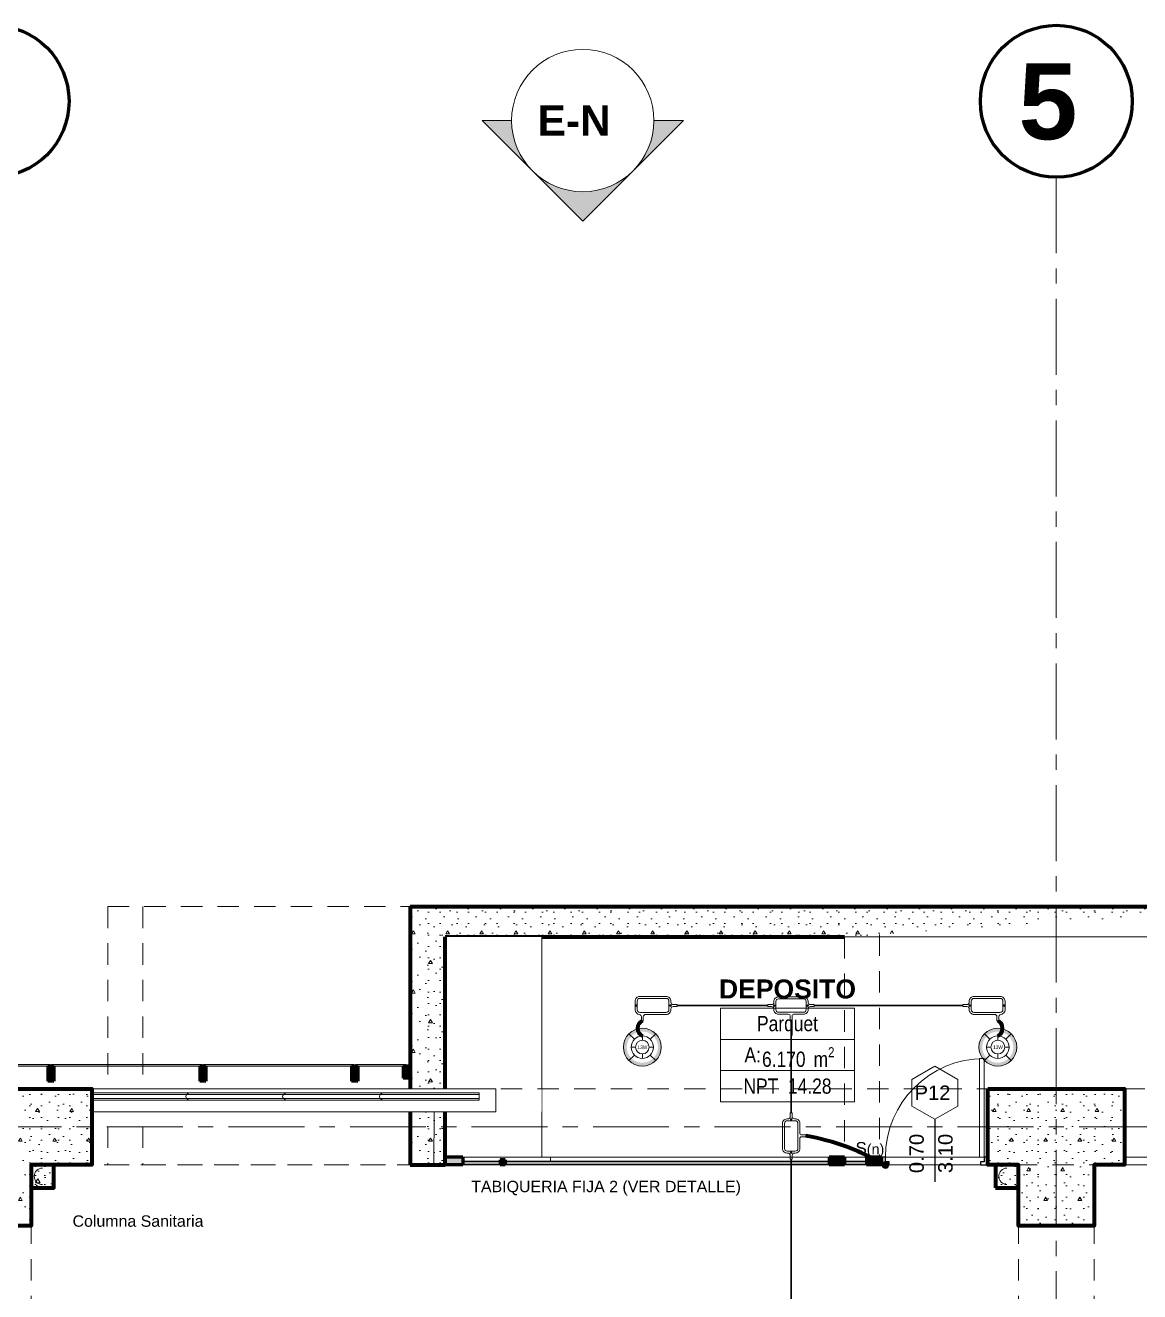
# Model space of a CAD drawing. Header units: inches. Extents: x -38 to 5698, y -33 to 92.
# Drawn here: x 308.03 to 315.37, y 38.57 to 46.9 of the extents above; entities that cross this region are included whole.
import ezdxf
from ezdxf.lldxf.tags import DXFTag

# ---------------------------------------------------------------- set-up
doc = ezdxf.new("R2010")
doc.units = ezdxf.units.IN
doc.header["$MEASUREMENT"] = 0
doc.set_wipeout_variables(frame=1)
for name, pattern in [('CONTINUA', [0]), ('Hidden Line', [0.195611, 0.141111, -0.0545]), ('Línea Oculta', [0.195611, 0.141111, -0.0545]), ('Punto & Raya', [0.65, 0.5, -0.075, 0, -0.075]), ('Rayas', [0.282222, 0.141111, -0.141111]), ('Wipeout_Contour', [1, 0, -1])]:
    doc.linetypes.add(name, pattern=pattern)
for name, color, linetype, lineweight in [('00 IE CKTO TOMAS', 111, 'Rayas', 18), ('01 IE LUM LED AD DN570C', 1, 'Continuous', 13), ('ALUMBRADO_CONDUIT', 30, 'CONDUIT1', 30), ('Bancas', 1, 'Continuous', 13), ('Cable Alumbrado', 150, 'Continuous', 30), ('CABLEADO EXT.', 3, 'PVCSUBT', 30), ('Simb_Alumbrado', 140, 'CONTINUA', 30)]:
    doc.layers.add(name, color=color, linetype=linetype, lineweight=lineweight)
for name, color, linetype in [('02 _ ARQ _ ALB _ Ejes Generales', 7, 'Continuous'), ('02 _ ARQ _ ALB _ Muros Interiores', 7, 'Continuous'), ('02 _ ARQ _ ZON _ Espacio.3D', 7, 'Continuous'), ('08 _ STR _ EXT _ 06 Columnas', 7, 'Continuous'), ('08 _ STR _ EXT _ 08 Placas Inclinadas', 7, 'Continuous'), ('08 _ STR _ EXT _ 09 Vigas', 7, 'Continuous'), ('Acabado - Muros', 7, 'Continuous'), ('Estructura - 04 MURO', 7, 'Continuous'), ('Estructura - Carga', 7, 'Continuous'), ('Interior - Escaleras & Barandillas', 7, 'Continuous'), ('Marcador - Alzados', 7, 'Continuous'), ('MEP - HVAC', 7, 'Continuous'), ('Notas - Etiquetas', 251, 'Continuous')]:
    doc.layers.add(name, color=color, linetype=linetype)
doc.styles.add('Annotative', font='arial.ttf')
doc.styles.add('Estilo_Generado_1', font='swisseb.ttf')
doc.styles.add('Estilo_Generado_4', font='swisse.ttf')
doc.styles.add('Estilo_Generado_8', font='arialbd.ttf')
doc.styles.add('Estilo_Generado_9', font='ARIALN.TTF')
doc.styles.add('{18b73a54-fa43-428c-adcb-c1c7bbdf2c84}', font='Simplex.shx')
tags = doc.linetypes.add('CONDUIT', pattern='A,1.5,-0.210535,["con",{18b73a54-fa43-428c-adcb-c1c7bbdf2c84},S=0.2,R=0,X=0,Y=-0.065594],-0.702384', length=2.412919).pattern_tags.tags
tags[6] = DXFTag(74, 10)
tags = doc.linetypes.add('CONDUIT1', pattern='A,1,-0.19772,["con",{18b73a54-fa43-428c-adcb-c1c7bbdf2c84},S=0.2,R=0,X=0,Y=-0.065594],-0.593642', length=1.791362).pattern_tags.tags
tags[6] = DXFTag(74, 10)
tags = doc.linetypes.add('PVCSUBT', pattern='A,0.6,-0.3,0.6,-0.075691,["PVC",Standard,S=0.2,R=0,X=0,Y=-0.093724],-0.621005', length=2.196696).pattern_tags.tags
tags[10] = DXFTag(74, 10)
pattern_1 = [(0, (277.50004, 6e-09), (0, 0.3897114), [0.024375, -0.200625]), (0, (277.61254, 0.19486), (0, 0.3897114), [0.024375, -0.200625]), (60, (277.50004, 6e-09), (-0.3375, 0.1948557), [0.024375, -0.200625]), (60, (277.72504, 6e-09), (-0.3375, 0.1948557), [0.024375, -0.200625]), (120, (277.5244, 6e-09), (0.3375, 0.1948557), [0.024375, -0.200625]), (120, (277.7494, 6e-09), (0.3375, 0.1948557), [0.024375, -0.200625]), (0, (277.50004, 0.0375), (0, 0.075), [0, -0.075, 0, -0.1125]), (45, (277.53754, 0.0375), (-0.05303301, 0.05303301), [0, -0.05625, 0, -0.09375])]
pattern_2 = [(0, (277.50004, 6e-09), (0, 0.3117692), [0.03, -0.15]), (0, (277.59004, 0.1559), (0, 0.3117692), [0.03, -0.15]), (60, (277.50004, 6e-09), (-0.27, 0.1558846), [0.03, -0.15]), (60, (277.68004, 6e-09), (-0.27, 0.1558846), [0.03, -0.15]), (120, (277.53004, 6e-09), (0.27, 0.1558846), [0.03, -0.15]), (120, (277.71004, 6e-09), (0.27, 0.1558846), [0.03, -0.15]), (0, (277.50004, 0.03), (0, 0.06), [0, -0.06, 0, -0.09]), (45, (277.53004, 0.03), (-0.04242641, 0.04242641), [0, -0.045, 0, -0.075])]
pattern_3 = [(0, (277.500038, 6e-09), (0, 0.030000001), [])]

# ---------------------------------------------------------------- blocks, each defined once
blk = doc.blocks.new('LUM DN570C')
at = {"layer": '01 IE LUM LED AD DN570C'}
h = blk.add_hatch(color=256, dxfattribs=at)
edge = h.paths.add_edge_path()
edge.add_arc((0, 0), 0.1344, 0, 360)
edge = h.paths.add_edge_path(flags=17)
edge.add_arc((0, 0), 0.1108, 0, 360)
for p, q in [((-0.0561, 0.0563), (-0.0949, 0.0952)), ((0.0561, 0.0563), (0.0949, 0.0952)), ((-0.0561, -0.0563), (-0.0949, -0.0952)), ((0.0561, -0.0563), (0.0949, -0.0952))]:
    blk.add_line(p, q, dxfattribs=at)
at = {"layer": '01 IE LUM LED AD DN570C', "ltscale": 0.4}
for p, q in [((-0.0487, 0), (-0.0795, 0)), ((0, 0.0487), (0, 0.0795)), ((0.0487, 0), (0.0795, 0)), ((0, -0.0487), (0, -0.0795))]:
    blk.add_line(p, q, dxfattribs=at)
at = {"layer": '01 IE LUM LED AD DN570C'}
for radius in [0.1344, 0.0795]:
    blk.add_circle((0, 0), radius, dxfattribs=at)
at = {"layer": '01 IE LUM LED AD DN570C', "ltscale": 0.4}
blk.add_circle((0, 0), 0.0487, dxfattribs=at)
at = {"color": 1, "linetype": 'ByBlock', "lineweight": 80, "insert": (-0.0353, 0.0117), "char_height": 0.025, "width": 0.622217, "attachment_point": 1}
blk.add_mtext('13W ', dxfattribs=at)
blk = doc.blocks.new('CAJA OVAL TIPO L')
at = {"layer": 'Simb_Alumbrado', "lineweight": 13}
blk.add_lwpolyline([(-0.0491, -0.079), (-0.0491, -0.0343, -0.380413), (-0.0258, -0.0088), (-0.0258, -0.0088, 0.341426), (-0.0164, 0.0033), (-0.0164, 0.0236), (-0.0063, 0.0236), (-0.0063, 0.0033, 0.414214), (0.0063, -0.0092), (0.1138, -0.0092, -0.414214), (0.1388, -0.0343), (0.1388, -0.0382, 0.414214), (0.1513, -0.0508), (0.1716, -0.0508), (0.1716, -0.0609), (0.1513, -0.0609, 0.414214), (0.1388, -0.0734), (0.1388, -0.079, -0.414214), (0.1138, -0.104), (-0.0241, -0.104, -0.414214), (-0.0491, -0.079, 0.414214)], format="xyb", dxfattribs=at)
for points in [[(-0.0483, -0.0558), (-0.0395, -0.0558)], [(-0.0439, -0.0514), (-0.0439, -0.0602)], [(0.1323, -0.0558), (0.1411, -0.0558)], [(0.1367, -0.0514), (0.1367, -0.0602)]]:
    blk.add_lwpolyline(points, dxfattribs=at)
blk.add_lwpolyline([(-0.0241, -0.0199), (0.1138, -0.0199, -0.414214), (0.1282, -0.0343), (0.1282, -0.079, -0.414214), (0.1138, -0.0934), (-0.0241, -0.0934, -0.414214), (-0.0384, -0.079), (-0.0384, -0.0343, -0.414214)], format="xyb", close=True, dxfattribs=at)
for centre in [(-0.0439, -0.0558), (0.1367, -0.0558)]:
    blk.add_circle(centre, 0.00438, dxfattribs=at)
blk = doc.blocks.new('ii3t')
at = {"layer": 'Simb_Alumbrado', "lineweight": 5}
h = blk.add_hatch(color=3, dxfattribs=at)
edge = h.paths.add_edge_path()
edge.add_arc((0, 0), 0.0164, 0, 360)
blk.add_circle((0, 0), 0.0164, dxfattribs=at)
blk = doc.blocks.new('oval t')
at = {"layer": 'Simb_Alumbrado', "lineweight": 13}
blk.add_lwpolyline([(0.0141, 0.0102, -0.414214), (0.0041, 0.0202), (0.0041, 0.0416), (-0.0056, 0.0416), (-0.0056, 0.0202, -0.414214), (-0.0156, 0.0102), (-0.0659, 0.0102, 0.414214), (-0.0899, -0.0138), (-0.0899, -0.0183, -0.414214), (-0.1019, -0.0303), (-0.1213, -0.0303), (-0.1213, -0.04), (-0.1016, -0.04, -0.451917), (-0.0897, -0.0535, 0.451917), (-0.0659, -0.0805), (0.0659, -0.0805, 0.414214), (0.0899, -0.0566), (0.0899, -0.0512, -0.398753), (0.1019, -0.0401), (0.1213, -0.0401), (0.1213, -0.0304), (0.1019, -0.0304, -0.368669), (0.0899, -0.0176), (0.0899, -0.0138, 0.414214), (0.0659, 0.0102), (0.0141, 0.0102)], format="xyb", dxfattribs=at)
blk.add_lwpolyline([(-0.0659, 0), (0.0659, 0, -0.414214), (0.0797, -0.0138), (0.0797, -0.0566, -0.414214), (0.0659, -0.0703), (-0.0659, -0.0703, -0.414214), (-0.0797, -0.0566), (-0.0797, -0.0138, -0.414214)], format="xyb", close=True, dxfattribs=at)
for points in [[(-0.0911, -0.0352), (-0.0828, -0.0352)], [(-0.0869, -0.031), (-0.0869, -0.0394)], [(0.0837, -0.0352), (0.0921, -0.0352)], [(0.0879, -0.031), (0.0879, -0.0394)]]:
    blk.add_lwpolyline(points, dxfattribs=at)
for centre in [(-0.0869, -0.0352), (0.0879, -0.0352)]:
    blk.add_circle(centre, 0.00419, dxfattribs=at)

msp = doc.modelspace()

# ---------------------------------------------------------------- hatches: boundary and pattern name
at = {"layer": '08 _ STR _ EXT _ 06 Columnas', "linetype": 'Continuous', "lineweight": 9}
h = msp.add_hatch(dxfattribs=at)
h.set_pattern_fill('HORMIGÓN_EN_MASA_0002', style=0, pattern_type=2)
h.set_pattern_definition(pattern_1)
h.paths.add_polyline_path([(314.37, 39.9), (314.37, 39.4), (314.57, 39.4), (314.57, 39), (315.07, 39), (315.07, 39.4), (315.27, 39.4), (315.27, 39.9)])
at = {"layer": '08 _ STR _ EXT _ 08 Placas Inclinadas', "linetype": 'Continuous', "lineweight": 9}
h = msp.add_hatch(dxfattribs=at)
h.set_pattern_fill('HORMIGÓN_EN_MASA_0002', style=0, pattern_type=2)
h.set_pattern_definition(pattern_1)
h.paths.add_polyline_path([(310.5664, 40.9606), (310.7973, 40.9445), (310.7973, 41.1), (310.5664, 41.1)])
h = msp.add_hatch(dxfattribs=at)
h.set_pattern_fill('HORMIGÓN_EN_MASA_0002', style=0, pattern_type=2)
h.set_pattern_definition(pattern_1)
h.paths.add_polyline_path([(310.7973, 40.9445), (311.4324, 40.9), (313.4259, 40.9), (315.4178, 41.0394), (315.4178, 41.1), (310.7973, 41.1)])
h = msp.add_hatch(dxfattribs=at)
h.set_pattern_fill('HORMIGÓN_EN_MASA_0002', style=0, pattern_type=2)
h.set_pattern_definition(pattern_1)
h.paths.add_polyline_path([(311.4324, 40.9), (310.7973, 40.9445), (310.7973, 40.9)])
at = {"layer": 'Acabado - Muros', "linetype": 'Continuous', "lineweight": 9}
for points in [[(308.1957, 40.06), (307.2057, 40.06), (307.2057, 40.05), (308.1957, 40.05)], [(309.1957, 40.06), (308.2057, 40.06), (308.2057, 40.05), (309.1957, 40.05)], [(310.1957, 40.06), (309.2057, 40.06), (309.2057, 40.05), (310.1957, 40.05)], [(310.5375, 40.06), (310.2057, 40.06), (310.2057, 40.05), (310.5375, 40.05)]]:
    msp.add_hatch(color=250, dxfattribs=at).paths.add_polyline_path(points)
at = {"layer": 'Acabado - Muros', "linetype": 'Continuous', "lineweight": 0}
for points in [[(308.2207, 39.95), (308.2207, 40.05), (308.1807, 40.05), (308.1807, 39.95)], [(309.2207, 39.95), (309.2207, 40.05), (309.1807, 40.05), (309.1807, 39.95)], [(310.2207, 39.95), (310.2207, 40.05), (310.1807, 40.05), (310.1807, 39.95)], [(310.5202, 39.97), (310.5664, 39.97), (310.5664, 40.05), (310.5202, 40.05)]]:
    msp.add_hatch(color=254, dxfattribs=at).paths.add_polyline_path(points)
at = {"layer": 'Estructura - Carga', "linetype": 'Continuous', "lineweight": 13}
h = msp.add_hatch(dxfattribs=at)
h.set_pattern_fill('HORMIGÓN_ARMADO_0002', color=251, style=0, pattern_type=2)
h.set_pattern_definition(pattern_2)
h.paths.add_polyline_path([(308.07, 39.25), (308.22, 39.25), (308.22, 39.4), (308.07, 39.4)])
h = msp.add_hatch(dxfattribs=at)
h.set_pattern_fill('HORMIGÓN_ARMADO_0002', color=251, style=0, pattern_type=2)
h.set_pattern_definition(pattern_2)
h.paths.add_polyline_path([(314.42, 39.25), (314.57, 39.25), (314.57, 39.4), (314.42, 39.4)])
at = {"layer": 'Marcador - Alzados', "linetype": 'Continuous', "lineweight": 13}
for points in [[(311.0397, 46.2735), (311.3709, 45.9423, -0.198912), (311.2337, 46.2735)], [(312.3647, 46.2735), (312.1706, 46.2735, -0.198912), (312.0334, 45.9423)], [(311.3709, 45.9423), (311.7022, 45.611), (312.0334, 45.9423, -0.414214)]]:
    msp.add_hatch(color=7, dxfattribs=at).paths.add_polyline_path(points)

# ---------------------------------------------------------------- linework, layer by layer
at = {"layer": '02 _ ARQ _ ALB _ Ejes Generales', "color": 251, "linetype": 'Punto & Raya', "lineweight": 13}
msp.add_line((314.82, 45.9), (314.82, 2.05), dxfattribs=at)
at = {"layer": '02 _ ARQ _ ALB _ Ejes Generales', "color": 7, "linetype": 'Continuous', "lineweight": 60}
for centre in [(307.82, 46.4), (314.82, 46.4)]:
    msp.add_circle(centre, 0.5, dxfattribs=at)
at = {"layer": '02 _ ARQ _ ALB _ Muros Interiores', "color": 165, "linetype": 'Continuous', "lineweight": 15}
for p, q in [((314.315, 39.45), (314.315, 40.1)), ((314.315, 40.1), (314.345, 40.1)), ((314.345, 40.1), (314.345, 39.45)), ((314.345, 39.45), (314.315, 39.45))]:
    msp.add_line(p, q, dxfattribs=at)
at = {"layer": '02 _ ARQ _ ALB _ Muros Interiores', "color": 152, "linetype": 'Continuous', "lineweight": 25}
msp.add_line((314.02, 39.7), (314.02, 39.2875), dxfattribs=at)
at = {"layer": '02 _ ARQ _ ALB _ Muros Interiores', "color": 7, "linetype": 'Continuous', "lineweight": 80}
for p, q in [((313.67, 39.4), (313.67, 39.45)), ((314.37, 39.4), (314.37, 39.45))]:
    msp.add_line(p, q, dxfattribs=at)
at = {"layer": '02 _ ARQ _ ALB _ Muros Interiores', "color": 165, "linetype": 'Continuous', "lineweight": 25}
for p, q in [((313.695, 39.45), (313.67, 39.45)), ((313.67, 39.45), (313.67, 39.4)), ((313.695, 39.42), (313.695, 39.45)), ((314.37, 39.45), (314.345, 39.45)), ((314.345, 39.45), (314.345, 39.42)), ((314.37, 39.4), (314.37, 39.45)), ((313.67, 39.4), (313.72, 39.4)), ((313.72, 39.42), (313.695, 39.42)), ((313.72, 39.4), (313.72, 39.42)), ((314.345, 39.42), (314.32, 39.42)), ((314.32, 39.42), (314.32, 39.4)), ((314.32, 39.4), (314.37, 39.4))]:
    msp.add_line(p, q, dxfattribs=at)
at = {"layer": '02 _ ARQ _ ALB _ Muros Interiores', "color": 251, "linetype": 'Continuous', "lineweight": 13, "flags": 128}
msp.add_lwpolyline([(314.02, 40.05), (313.8684, 39.9625), (313.8684, 39.7875), (314.02, 39.7), (314.1716, 39.7875), (314.1716, 39.9625)], close=True, dxfattribs=at)
at = {"layer": '02 _ ARQ _ ALB _ Muros Interiores', "color": 175, "linetype": 'Continuous', "lineweight": 15}
msp.add_arc((314.345, 39.45), 0.65, 90, 180, dxfattribs=at)
at = {"layer": '02 _ ARQ _ ZON _ Espacio.3D', "color": 252, "linetype": 'Continuous', "lineweight": 13}
for p, q in [((312.6086, 40.4319), (312.6086, 39.8143)), ((312.6086, 40.4319), (313.492, 40.4319)), ((313.492, 39.8143), (313.492, 40.4319)), ((313.492, 40.226), (312.6086, 40.226)), ((313.492, 40.0202), (312.6086, 40.0202)), ((312.6086, 39.8143), (313.492, 39.8143))]:
    msp.add_line(p, q, dxfattribs=at)
at = {"layer": '02 _ ARQ _ ZON _ Espacio.3D', "color": 9, "linetype": 'Continuous', "lineweight": 5, "flags": 128}
msp.add_lwpolyline([(311.4324, 39.45), (314.37, 39.45), (314.37, 39.9), (315.27, 39.9), (315.27, 39.45), (315.9666, 39.45), (315.9666, 40.9), (311.4324, 40.9)], close=True, dxfattribs=at)
at = {"layer": '02 _ ARQ _ ZON _ Espacio.3D', "color": 254, "linetype": 'Continuous', "lineweight": 0, "flags": 128}
msp.add_lwpolyline([(307.57, 30.6), (308.07, 30.6), (308.07, 29.75), (314.5696, 29.75), (314.57, 30.6), (315.07, 30.6), (315.0696, 29.75), (317.22, 29.75), (317.22, 39.75), (315.8047, 39.75), (315.8036, 39.4), (315.07, 39.4), (315.07, 39), (314.57, 39), (314.57, 39.4), (310.7228, 39.4), (310.7234, 39.7505), (308.4643, 39.75), (308.47, 39.4), (308.07, 39.4), (308.07, 39), (307.57, 39)], dxfattribs=at)
at = {"layer": '08 _ STR _ EXT _ 06 Columnas', "color": 7, "linetype": 'Continuous', "lineweight": 80, "flags": 128}
msp.add_lwpolyline([(314.37, 39.9), (315.27, 39.9), (315.27, 39.4), (315.07, 39.4), (315.07, 39), (314.57, 39), (314.57, 39.4), (314.37, 39.4)], close=True, dxfattribs=at)
at = {"layer": '08 _ STR _ EXT _ 08 Placas Inclinadas', "color": 7, "linetype": 'Continuous', "lineweight": 80}
msp.add_line((310.7973, 40.9), (313.4259, 40.9), dxfattribs=at)
at = {"layer": '08 _ STR _ EXT _ 08 Placas Inclinadas', "color": 251, "linetype": 'Línea Oculta', "lineweight": 13}
msp.add_line((313.6569, 40.9162), (313.6569, 39.4), dxfattribs=at)
at = {"layer": '08 _ STR _ EXT _ 08 Placas Inclinadas', "color": 251, "linetype": 'Línea Oculta', "lineweight": 13, "flags": 128}
for points in [[(308.5745, 41.1), (310.5664, 41.1)], [(313.4259, 40.9), (313.4259, 39.4)], [(308.5745, 39.4), (310.5664, 39.4)]]:
    msp.add_lwpolyline(points, dxfattribs=at)
at = {"layer": '08 _ STR _ EXT _ 08 Placas Inclinadas', "color": 7, "linetype": 'Continuous', "lineweight": 80, "flags": 128}
msp.add_lwpolyline([(310.5664, 41.1), (315.6487, 41.1)], dxfattribs=at)
at = {"layer": '08 _ STR _ EXT _ 09 Vigas', "color": 251, "linetype": 'Hidden Line', "lineweight": 13}
for p, q in [((308.07, 30.2), (308.07, 39.4)), ((314.57, 30.2), (314.57, 39.4)), ((315.07, 39.4), (321.57, 39.4)), ((315.07, 30.2), (315.07, 39.4))]:
    msp.add_line(p, q, dxfattribs=at)
at = {"layer": 'Acabado - Muros', "color": 7, "linetype": 'Continuous', "lineweight": 60}
for p, q in [((308.2207, 40.05), (308.1807, 40.05)), ((308.1807, 40.05), (308.1807, 39.95)), ((308.2207, 40.05), (308.2207, 39.95)), ((309.2207, 40.05), (309.1807, 40.05)), ((309.1807, 40.05), (309.1807, 39.95)), ((309.2207, 40.05), (309.2207, 39.95)), ((310.2207, 40.05), (310.1807, 40.05)), ((310.1807, 40.05), (310.1807, 39.95)), ((310.2207, 40.05), (310.2207, 39.95)), ((310.5202, 40.05), (310.5202, 39.97)), ((310.5664, 40.05), (310.5202, 40.05)), ((310.5664, 40.05), (310.5664, 39.97)), ((308.2207, 39.95), (308.1807, 39.95)), ((309.2207, 39.95), (309.1807, 39.95)), ((310.2207, 39.95), (310.1807, 39.95)), ((310.5664, 39.97), (310.5202, 39.97)), ((313.67, 39.45), (313.67, 39.4))]:
    msp.add_line(p, q, dxfattribs=at)
at = {"layer": 'Acabado - Muros', "color": 7, "linetype": 'Continuous', "lineweight": 13, "flags": 128}
for points in [[(308.1957, 40.06), (308.1957, 40.05), (307.2057, 40.05), (307.2057, 40.06)], [(309.1957, 40.06), (309.1957, 40.05), (308.2057, 40.05), (308.2057, 40.06)], [(310.1957, 40.06), (310.1957, 40.05), (309.2057, 40.05), (309.2057, 40.06)], [(310.5375, 40.06), (310.5375, 40.05), (310.2057, 40.05), (310.2057, 40.06)]]:
    msp.add_lwpolyline(points, close=True, dxfattribs=at)
at = {"layer": 'ALUMBRADO_CONDUIT', "color": 30, "lineweight": 30, "ltscale": 0.4, "true_color": 0xf26722}
for p, q in [((312.3241, 40.4486, -0.0001), (312.9213, 40.4486, -0.0001)), ((313.2256, 40.4486, -0.0001), (314.2055, 40.4486, -0.0001)), ((313.0744, 39.7429, -0.0001), (313.0744, 40.3523, -0.0001))]:
    msp.add_line(p, q, dxfattribs=at)
at = {"layer": 'CABLEADO EXT.', "color": 3, "lineweight": 80}
for centre, start, end in [((312.1185, 40.2988, -0.0001), 115.45713, 244.54287), ((314.4111, 40.2988, -0.0001), 295.45713, 64.54287)]:
    msp.add_arc(centre, 0.0556, start, end, dxfattribs=at)
at = {"layer": 'Estructura - Carga', "color": 7, "linetype": 'Continuous', "lineweight": 80, "flags": 128}
for points in [[(308.07, 39.25), (308.22, 39.25), (308.22, 39.4), (308.07, 39.4)], [(314.42, 39.25), (314.57, 39.25), (314.57, 39.4), (314.42, 39.4)]]:
    msp.add_lwpolyline(points, close=True, dxfattribs=at)
at = {"layer": 'Marcador - Alzados', "color": 7, "linetype": 'Continuous', "lineweight": 13}
msp.add_line((311.7022, 45.611), (311.0397, 46.2735), dxfattribs=at)
at = {"layer": 'Marcador - Alzados', "color": 7, "linetype": 'Continuous', "lineweight": 13, "flags": 128}
for points in [[(311.0397, 46.2735), (311.2337, 46.2735, 0.198912)], [(312.0334, 45.9423), (312.3647, 46.2735), (312.1706, 46.2735, -0.198912)]]:
    msp.add_lwpolyline(points, format="xyb", dxfattribs=at)
msp.add_lwpolyline([(312.0334, 45.9423), (311.7022, 45.611)], dxfattribs=at)
at = {"layer": 'Marcador - Alzados', "color": 7, "linetype": 'Continuous', "lineweight": 13}
msp.add_circle((311.7022, 46.2735), 0.4685, dxfattribs=at)
at = {"layer": 'MEP - HVAC', "color": 7, "linetype": 'Continuous', "lineweight": 13, "flags": 128}
for points in [[(308.145, 39.379, 1), (308.145, 39.271)], [(314.495, 39.379, 1), (314.495, 39.271, 1)]]:
    msp.add_lwpolyline(points, format="xyb", dxfattribs=at)

# ---------------------------------------------------------------- block references
at = {"layer": '01 IE LUM LED AD DN570C', "color": 1, "lineweight": 5, "xscale": 0.9263905751172247, "yscale": 0.9263905751172247, "zscale": 0.9263905751172247}
for p in [(312.0946, 40.175, -0.0001), (314.435, 40.175, -0.0001)]:
    msp.add_blockref('LUM DN570C', p, dxfattribs=at)
at = {"layer": 'ALUMBRADO_CONDUIT', "linetype": 'CONDUIT', "lineweight": 30, "yscale": 1.253906979044094, "zscale": 1.253906979044094, "rotation": 180}
for p, xscale in [((312.1088, 40.3786, -0.0001), -1.253906979044094), ((314.4208, 40.3786, -0.0001), 1.253906979044094)]:
    msp.add_blockref('CAJA OVAL TIPO L', p, dxfattribs=dict(at, xscale=xscale))
at = {"layer": 'Bancas', "color": 252, "true_color": 0x939598, "xscale": 1.253906979044094, "yscale": 1.253906979044094, "zscale": 1.253906979044094, "rotation": 180}
msp.add_blockref('oval t', (313.0734, 40.4045, -0.0001), dxfattribs=at)
at = {"layer": 'Cable Alumbrado', "lineweight": 0, "xscale": 1.404578189384958, "yscale": 1.404578189384958, "zscale": 1.404578189384958}
msp.add_blockref('ii3t', (313.695, 39.4), dxfattribs=at)

# ---------------------------------------------------------------- texts
at = {"layer": '02 _ ARQ _ ALB _ Ejes Generales', "color": 7, "lineweight": 30, "insert": (314.5709, 46.65), "char_height": 0.5, "attachment_point": 1, "style": 'Estilo_Generado_1'}
msp.add_mtext('\\A1;{\\pql;\\pt0;\\fSwis721 Ex BT|b1|i0|c0|p34;5}', dxfattribs=at)
at = {"layer": '02 _ ARQ _ ALB _ Muros Interiores', "color": 251, "lineweight": 25, "insert": (313.8867, 39.8275), "char_height": 0.095, "attachment_point": 7, "style": 'Estilo_Generado_4'}
msp.add_mtext('\\A1;{\\pql;\\pt0;\\fSwis721 Ex BT|b0|i0|c0|p34;P12\\fSwis721 Ex BT|b0|i0|c0|p34;\\fSwis721 Ex BT|b0|i0|c0|p34;\\fSwis721 Ex BT|b0|i0|c0|p34;}', dxfattribs=at)
at = {"layer": '02 _ ARQ _ ALB _ Muros Interiores', "color": 251, "lineweight": 25, "char_height": 0.095, "attachment_point": 7, "rotation": 90, "style": 'Estilo_Generado_4'}
for s, insert in [('\\A1;{\\pql;\\pt0;\\fSwis721 Ex BT|b0|i0|c0|p34;0.70\\fSwis721 Ex BT|b0|i0|c0|p34;\\A1{\\H.66x;\\S^  ;}\\fSwis721 Ex BT|b0|i0|c0|p34;\\fSwis721 Ex BT|b0|i0|c0|p34;}', (313.975, 39.346)), ('\\A1;{\\pql;\\pt0;\\fSwis721 Ex BT|b0|i0|c0|p34;3.10\\fSwis721 Ex BT|b0|i0|c0|p34;\\A1{\\H.66x;\\S^  ;}\\fSwis721 Ex BT|b0|i0|c0|p34;\\fSwis721 Ex BT|b0|i0|c0|p34;}', (314.165, 39.346))]:
    msp.add_mtext(s, dxfattribs=dict(at, insert=insert))
at = {"layer": '02 _ ARQ _ ZON _ Espacio.3D', "color": 252, "lineweight": 25, "attachment_point": 2}
for s, insert, char_height, style in [('\\A1;{\\pqc;\\pt0;\\fArial|b1|i0|c0|p34;DEPOSITO}', (313.0503, 40.6204), 0.125, 'Estilo_Generado_8'), ('\\A1;{\\pqc;\\pt0;\\fArial Narrow|b0|i0|c0|p34;Parquet}', (313.0503, 40.3801), 0.1, 'Estilo_Generado_9'), ('\\A1;{\\pqc;\\pt0;\\fArial Narrow|b0|i0|c0|p34;A: }', (312.8212, 40.1742), 0.1, 'Estilo_Generado_9'), ('\\A1;{\\pqc;\\pt0,0.3;\\fArial Narrow|b0|i0|c0|p34;6.170\\fArial Narrow|b0|i0|c0|p34;\\A1{\\H.66x;\\S^  ;}\\fArial Narrow|b0|i0|c0|p34; m\\fArial Narrow|b0|i0|c0|p34;\\A1{\\H.66x;\\S2^  ;}}', (313.1209, 40.1746), 0.1, 'Estilo_Generado_9'), ('\\A1;{\\pqc;\\pt0;\\fArial Narrow|b0|i0|c0|p34;NPT  14.28}', (313.0503, 39.9687), 0.1, 'Estilo_Generado_9')]:
    msp.add_mtext(s, dxfattribs=dict(at, insert=insert, char_height=char_height, style=style))
at = {"layer": 'Marcador - Alzados', "color": 5, "lineweight": 35, "insert": (311.405, 46.1735), "char_height": 0.2, "attachment_point": 7, "style": 'Estilo_Generado_1'}
msp.add_mtext('\\A1;{\\pql;\\pt0;\\fSwis721 Ex BT|b1|i0|c0|p34;E-N}', dxfattribs=at)
at = {"layer": 'Notas - Etiquetas', "color": 8, "linetype": 'Continuous', "lineweight": 13, "insert": (310.9681, 39.2467), "char_height": 0.075, "attachment_point": 4, "rotation": 359.99994, "style": 'Estilo_Generado_4'}
msp.add_mtext('\\A1;{\\pql;\\fSwis721 Ex BT|b0|i0|c0|p34;TABIQUERIA FIJA 2 (VER DETALLE)\\fSwis721 Ex BT|b0|i0|c0|p34; }', dxfattribs=at)
at = {"layer": 'Notas - Etiquetas', "color": 8, "linetype": 'Continuous', "lineweight": 35, "insert": (308.3433, 39.0298), "char_height": 0.075, "attachment_point": 4, "style": 'Estilo_Generado_4'}
msp.add_mtext('\\A1;{\\pql;\\fSwis721 Ex BT|b0|i0|c0|p34;Columna Sanitaria}', dxfattribs=at)

# ---------------------------------------------------------------- next in the draw order: wipeouts: each hides what was drawn before it
at = {"color": 254, "linetype": 'Wipeout_Contour', "lineweight": 0, "ltscale": 9778.502025}
msp.add_wipeout([(308.47, 39.75), (310.778, 39.75), (310.778, 39.9), (308.47, 39.9)], dxfattribs=at).dxf.layer = 'Estructura - 04 MURO'

# ---------------------------------------------------------------- next in the draw order: linework, layer by layer
at = {"layer": '08 _ STR _ EXT _ 08 Placas Inclinadas', "color": 251, "linetype": 'Línea Oculta', "lineweight": 13}
msp.add_line((308.8054, 41.1), (308.8054, 39.4), dxfattribs=at)
at = {"layer": '08 _ STR _ EXT _ 08 Placas Inclinadas', "color": 7, "linetype": 'Continuous', "lineweight": 80}
msp.add_line((310.5664, 41.1), (310.5664, 39.4), dxfattribs=at)
at = {"layer": '08 _ STR _ EXT _ 08 Placas Inclinadas', "color": 251, "linetype": 'Línea Oculta', "lineweight": 13, "flags": 128}
msp.add_lwpolyline([(308.5745, 41.1), (308.5745, 39.4)], dxfattribs=at)
at = {"layer": 'Estructura - 04 MURO', "color": 7, "linetype": 'Continuous', "lineweight": 13, "flags": 128}
for points in [[(310.778, 39.9), (308.47, 39.9)], [(308.47, 39.75), (310.778, 39.75)]]:
    msp.add_lwpolyline(points, dxfattribs=at)

# ---------------------------------------------------------------- next in the draw order: wipeouts: each hides what was drawn before it
at = {"color": 254, "linetype": 'Wipeout_Contour', "lineweight": 0, "ltscale": 9784.486253}
msp.add_wipeout([(310.7973, 40.9), (310.7973, 39.4), (311.4324, 39.4), (311.4324, 40.9)], dxfattribs=at).dxf.layer = '08 _ STR _ EXT _ 08 Placas Inclinadas'

# ---------------------------------------------------------------- next in the draw order: hatches: boundary and pattern name
at = {"layer": '08 _ STR _ EXT _ 08 Placas Inclinadas', "linetype": 'Continuous', "lineweight": 9}
h = msp.add_hatch(dxfattribs=at)
h.set_pattern_fill('HORMIGÓN_EN_MASA_0002', style=0, pattern_type=2)
h.set_pattern_definition(pattern_1)
h.paths.add_polyline_path([(310.7973, 40.9), (310.7973, 40.9445), (310.5664, 40.9606), (310.5664, 40.9)])
h = msp.add_hatch(dxfattribs=at)
h.set_pattern_fill('HORMIGÓN_EN_MASA_0002', style=0, pattern_type=2)
h.set_pattern_definition(pattern_1)
h.paths.add_polyline_path([(310.5664, 40.9), (310.5664, 39.4), (310.7973, 39.4), (310.7973, 40.9)])

# ---------------------------------------------------------------- next in the draw order: linework, layer by layer
at = {"layer": '02 _ ARQ _ ALB _ Ejes Generales', "color": 251, "linetype": 'Punto & Raya', "lineweight": 13}
msp.add_line((333.07, 39.65), (282.3454, 39.65), dxfattribs=at)
at = {"layer": '08 _ STR _ EXT _ 08 Placas Inclinadas', "color": 7, "linetype": 'Continuous', "lineweight": 80}
msp.add_line((310.7973, 39.4), (310.7973, 40.9), dxfattribs=at)
at = {"layer": '08 _ STR _ EXT _ 08 Placas Inclinadas', "color": 7, "linetype": 'Continuous', "lineweight": 13, "flags": 128}
for points in [[(311.4324, 39.9), (311.4324, 40.9)], [(311.4324, 39.4), (311.4324, 39.75)], [(310.7973, 39.4), (311.4324, 39.4)]]:
    msp.add_lwpolyline(points, dxfattribs=at)
at = {"layer": '08 _ STR _ EXT _ 08 Placas Inclinadas', "color": 7, "linetype": 'Continuous', "lineweight": 80, "flags": 128}
msp.add_lwpolyline([(310.5664, 39.4), (310.7973, 39.4)], dxfattribs=at)
at = {"layer": '08 _ STR _ EXT _ 09 Vigas', "color": 251, "linetype": 'Hidden Line', "lineweight": 13}
msp.add_line((308.07, 39.4), (314.57, 39.4), dxfattribs=at)
at = {"layer": 'Acabado - Muros', "color": 7, "linetype": 'Continuous', "lineweight": 60}
msp.add_line((310.7973, 39.45), (310.7973, 39.4), dxfattribs=at)

# ---------------------------------------------------------------- next in the draw order: wipeouts: each hides what was drawn before it
at = {"color": 254, "linetype": 'Wipeout_Contour', "lineweight": 0, "ltscale": 19567.990561}
msp.add_wipeout([(310.9128, 39.45), (310.9128, 39.4), (311.159, 39.4), (311.159, 39.433), (311.192, 39.433), (311.192, 39.4), (311.2621, 39.4), (311.2621, 39.45)], dxfattribs=at).dxf.layer = 'Acabado - Muros'
at = {"color": 254, "linetype": 'Wipeout_Contour', "lineweight": 0, "ltscale": 9793.969119}
msp.add_wipeout([(313.4255, 39.4), (313.57, 39.4), (313.57, 39.45), (313.4255, 39.45)], dxfattribs=at).dxf.layer = 'Acabado - Muros'
at = {"color": 254, "linetype": 'Wipeout_Contour', "lineweight": 0, "ltscale": 9779.204605}
msp.add_wipeout([(308.47, 39.75), (311.1293, 39.75), (311.1293, 39.9), (308.47, 39.9)], dxfattribs=at).dxf.layer = 'Estructura - 04 MURO'

# ---------------------------------------------------------------- next in the draw order: hatches: boundary and pattern name
at = {"layer": '08 _ STR _ EXT _ 06 Columnas', "linetype": 'Continuous', "lineweight": 9}
h = msp.add_hatch(dxfattribs=at)
h.set_pattern_fill('HORMIGÓN_EN_MASA_0002', style=0, pattern_type=2)
h.set_pattern_definition(pattern_1)
h.paths.add_polyline_path([(307.57, 39), (308.07, 39), (308.07, 39.4), (308.47, 39.4), (308.47, 39.9), (307.57, 39.9)])

# ---------------------------------------------------------------- next in the draw order: linework, layer by layer
at = {"layer": '08 _ STR _ EXT _ 06 Columnas', "color": 7, "linetype": 'Continuous', "lineweight": 80, "flags": 128}
msp.add_lwpolyline([(307.57, 39), (307.57, 39.9), (308.47, 39.9), (308.47, 39.4), (308.07, 39.4), (308.07, 39)], close=True, dxfattribs=at)
at = {"layer": '08 _ STR _ EXT _ 09 Vigas', "color": 251, "linetype": 'Hidden Line', "lineweight": 13}
msp.add_line((286.57, 39.9), (329.07, 39.9), dxfattribs=at)
at = {"layer": 'Acabado - Muros', "color": 251, "linetype": 'Continuous', "lineweight": 13, "flags": 128}
for points in [[(313.4255, 39.45), (313.57, 39.45)], [(310.9128, 39.4), (311.159, 39.4)], [(313.4255, 39.4), (313.57, 39.4)]]:
    msp.add_lwpolyline(points, dxfattribs=at)
at = {"layer": 'Estructura - 04 MURO', "color": 7, "linetype": 'Continuous', "lineweight": 13, "flags": 128}
for points in [[(311.1293, 39.9), (308.47, 39.9)], [(311.1293, 39.75), (311.1293, 39.9)], [(308.47, 39.75), (311.1293, 39.75)]]:
    msp.add_lwpolyline(points, dxfattribs=at)
at = {"layer": 'Interior - Escaleras & Barandillas', "color": 161, "linetype": 'Continuous', "lineweight": 13, "flags": 128}
msp.add_lwpolyline([(308.47, 39.875), (308.47, 39.825), (311.02, 39.825), (311.02, 39.875)], close=True, dxfattribs=at)
msp.add_lwpolyline([(308.47, 39.8375), (311.02, 39.8375), (311.02, 39.8625), (308.47, 39.8625)], dxfattribs=at)
for points in [[(309.1075, 39.8688, 1), (309.1075, 39.8313)], [(309.745, 39.8688, 1), (309.745, 39.8313)], [(310.3825, 39.8688, 1), (310.3825, 39.8313)]]:
    msp.add_lwpolyline(points, format="xyb", dxfattribs=at)

# ---------------------------------------------------------------- next in the draw order: wipeouts: each hides what was drawn before it
at = {"color": 254, "linetype": 'Wipeout_Contour', "lineweight": 0, "ltscale": 9785.48366}
msp.add_wipeout([(311.4901, 39.4), (311.4901, 39.45), (311.2621, 39.45), (311.2621, 39.4)], dxfattribs=at).dxf.layer = 'Acabado - Muros'

# ---------------------------------------------------------------- next in the draw order: wipeouts: each hides what was drawn before it
at = {"color": 254, "linetype": 'Wipeout_Contour', "lineweight": 0, "ltscale": 9789.609909}
msp.add_wipeout([(311.4901, 39.45), (311.4901, 39.4), (313.3255, 39.4), (313.3255, 39.45)], dxfattribs=at).dxf.layer = 'Acabado - Muros'
at = {"color": 254, "linetype": 'Wipeout_Contour', "lineweight": 0, "ltscale": 9793.968475}
msp.add_wipeout([(313.57, 39.405), (313.57, 39.425), (313.4255, 39.425), (313.4255, 39.405)], dxfattribs=at).dxf.layer = 'Acabado - Muros'

# ---------------------------------------------------------------- next in the draw order: hatches: boundary and pattern name
at = {"layer": 'Acabado - Muros', "linetype": 'Continuous', "lineweight": 0}
h = msp.add_hatch(dxfattribs=at)
h.set_pattern_fill('CONTRACHAPADO_0002', color=254, style=0, pattern_type=2)
h.set_pattern_definition(pattern_3)
h.paths.add_polyline_path([(313.57, 39.405), (313.57, 39.425), (313.4255, 39.425), (313.4255, 39.405)])
msp.add_hatch(color=254, dxfattribs=at).paths.add_polyline_path([(313.57, 39.4), (313.67, 39.4), (313.67, 39.45), (313.57, 39.45)])

# ---------------------------------------------------------------- next in the draw order: linework, layer by layer
at = {"layer": '08 _ STR _ EXT _ 08 Placas Inclinadas', "color": 251, "linetype": 'Línea Oculta', "lineweight": 13}
msp.add_line((315.4178, 39.4), (313.4259, 39.4), dxfattribs=at)
at = {"layer": 'Acabado - Muros', "color": 7, "linetype": 'Continuous', "lineweight": 60}
for p, q in [((313.4255, 39.45), (313.4255, 39.4)), ((313.57, 39.45), (313.57, 39.4)), ((313.67, 39.45), (313.57, 39.45)), ((313.67, 39.4), (313.57, 39.4))]:
    msp.add_line(p, q, dxfattribs=at)
at = {"layer": 'Acabado - Muros', "color": 251, "linetype": 'Continuous', "lineweight": 13, "flags": 128}
msp.add_lwpolyline([(311.4901, 39.4), (311.4901, 39.45)], dxfattribs=at)
at = {"layer": 'Acabado - Muros', "color": 7, "linetype": 'Continuous', "lineweight": 13, "flags": 128}
msp.add_lwpolyline([(313.57, 39.405), (313.57, 39.425), (313.4255, 39.425), (313.4255, 39.405)], close=True, dxfattribs=at)

# ---------------------------------------------------------------- next in the draw order: texts
at = {"layer": '00 IE CKTO TOMAS', "insert": (313.4978, 39.45), "char_height": 0.08, "width": 0.768045, "attachment_point": 7, "style": 'Annotative'}
msp.add_mtext('S{\\H0.84375x;(n)}', dxfattribs=at)

# ---------------------------------------------------------------- next in the draw order: wipeouts: each hides what was drawn before it
at = {"color": 254, "linetype": 'Wipeout_Contour', "lineweight": 0, "ltscale": 9789.013184}
msp.add_wipeout([(313.3255, 39.405), (313.3255, 39.425), (311.192, 39.425), (311.192, 39.405)], dxfattribs=at).dxf.layer = 'Acabado - Muros'

# ---------------------------------------------------------------- next in the draw order: hatches: boundary and pattern name
at = {"layer": 'Acabado - Muros', "linetype": 'Continuous', "lineweight": 0}
h = msp.add_hatch(dxfattribs=at)
h.set_pattern_fill('CONTRACHAPADO_0002', color=254, style=0, pattern_type=2)
h.set_pattern_definition(pattern_3)
h.paths.add_polyline_path([(313.3255, 39.405), (313.3255, 39.425), (311.192, 39.425), (311.192, 39.405)])
msp.add_hatch(color=254, dxfattribs=at).paths.add_polyline_path([(313.4255, 39.45), (313.3255, 39.45), (313.3255, 39.4), (313.4255, 39.4)])

# ---------------------------------------------------------------- next in the draw order: linework, layer by layer
at = {"layer": 'Acabado - Muros', "color": 7, "linetype": 'Continuous', "lineweight": 60}
for p, q in [((313.4255, 39.45), (313.3255, 39.45)), ((313.3255, 39.45), (313.3255, 39.4)), ((313.4255, 39.4), (313.3255, 39.4))]:
    msp.add_line(p, q, dxfattribs=at)
at = {"layer": 'Acabado - Muros', "color": 7, "linetype": 'Continuous', "lineweight": 13, "flags": 128}
msp.add_lwpolyline([(313.3255, 39.405), (313.3255, 39.425), (311.192, 39.425), (311.192, 39.405)], close=True, dxfattribs=at)
at = {"layer": 'ALUMBRADO_CONDUIT', "color": 30, "lineweight": 30, "ltscale": 0.4, "true_color": 0xf26722}
msp.add_line((313.0744, 38.2291), (313.0744, 39.4386, -0.0001), dxfattribs=at)
at = {"layer": 'CABLEADO EXT.', "color": 3, "lineweight": 80}
msp.add_arc((312.8718, 37.9616, -0.0001), 1.6573, 60.21715, 79.60934, dxfattribs=at)

# ---------------------------------------------------------------- next in the draw order: block references
at = {"layer": 'Bancas', "color": 252, "true_color": 0x939598, "xscale": 1.253906979044094, "yscale": 1.253906979044094, "zscale": 1.253906979044094, "rotation": 270}
msp.add_blockref('oval t', (313.1185, 39.5907, -0.0001), dxfattribs=at)

# ---------------------------------------------------------------- next in the draw order: wipeouts: each hides what was drawn before it
at = {"color": 254, "linetype": 'Wipeout_Contour', "lineweight": 0, "ltscale": 9784.122286}
msp.add_wipeout([(311.159, 39.405), (311.159, 39.425), (310.9128, 39.425), (310.9128, 39.405)], dxfattribs=at).dxf.layer = 'Acabado - Muros'

# ---------------------------------------------------------------- next in the draw order: hatches: boundary and pattern name
at = {"layer": 'Acabado - Muros', "linetype": 'Continuous', "lineweight": 0}
for points in [[(310.9128, 39.4), (310.9128, 39.45), (310.7973, 39.45), (310.7973, 39.4)], [(311.192, 39.433), (311.159, 39.433), (311.159, 39.4), (311.192, 39.4)]]:
    msp.add_hatch(color=254, dxfattribs=at).paths.add_polyline_path(points)
h = msp.add_hatch(dxfattribs=at)
h.set_pattern_fill('CONTRACHAPADO_0002', color=254, style=0, pattern_type=2)
h.set_pattern_definition(pattern_3)
h.paths.add_polyline_path([(311.159, 39.405), (311.159, 39.425), (310.9128, 39.425), (310.9128, 39.405)])

# ---------------------------------------------------------------- next in the draw order: linework, layer by layer
at = {"layer": 'Acabado - Muros', "color": 7, "linetype": 'Continuous', "lineweight": 60}
for p, q in [((310.9128, 39.45), (310.7973, 39.45)), ((310.9128, 39.45), (310.9128, 39.4)), ((311.192, 39.433), (311.159, 39.433)), ((311.159, 39.433), (311.159, 39.4)), ((311.192, 39.433), (311.192, 39.4)), ((310.9128, 39.4), (310.7973, 39.4)), ((311.192, 39.4), (311.159, 39.4))]:
    msp.add_line(p, q, dxfattribs=at)
at = {"layer": 'Acabado - Muros', "color": 251, "linetype": 'Continuous', "lineweight": 13}
for p, q in [((310.9128, 39.45), (313.3255, 39.45)), ((311.192, 39.4), (313.3255, 39.4))]:
    msp.add_line(p, q, dxfattribs=at)
at = {"layer": 'Acabado - Muros', "color": 7, "linetype": 'Continuous', "lineweight": 13, "flags": 128}
msp.add_lwpolyline([(311.159, 39.405), (311.159, 39.425), (310.9128, 39.425), (310.9128, 39.405)], close=True, dxfattribs=at)

doc.saveas('drawing.dxf')
